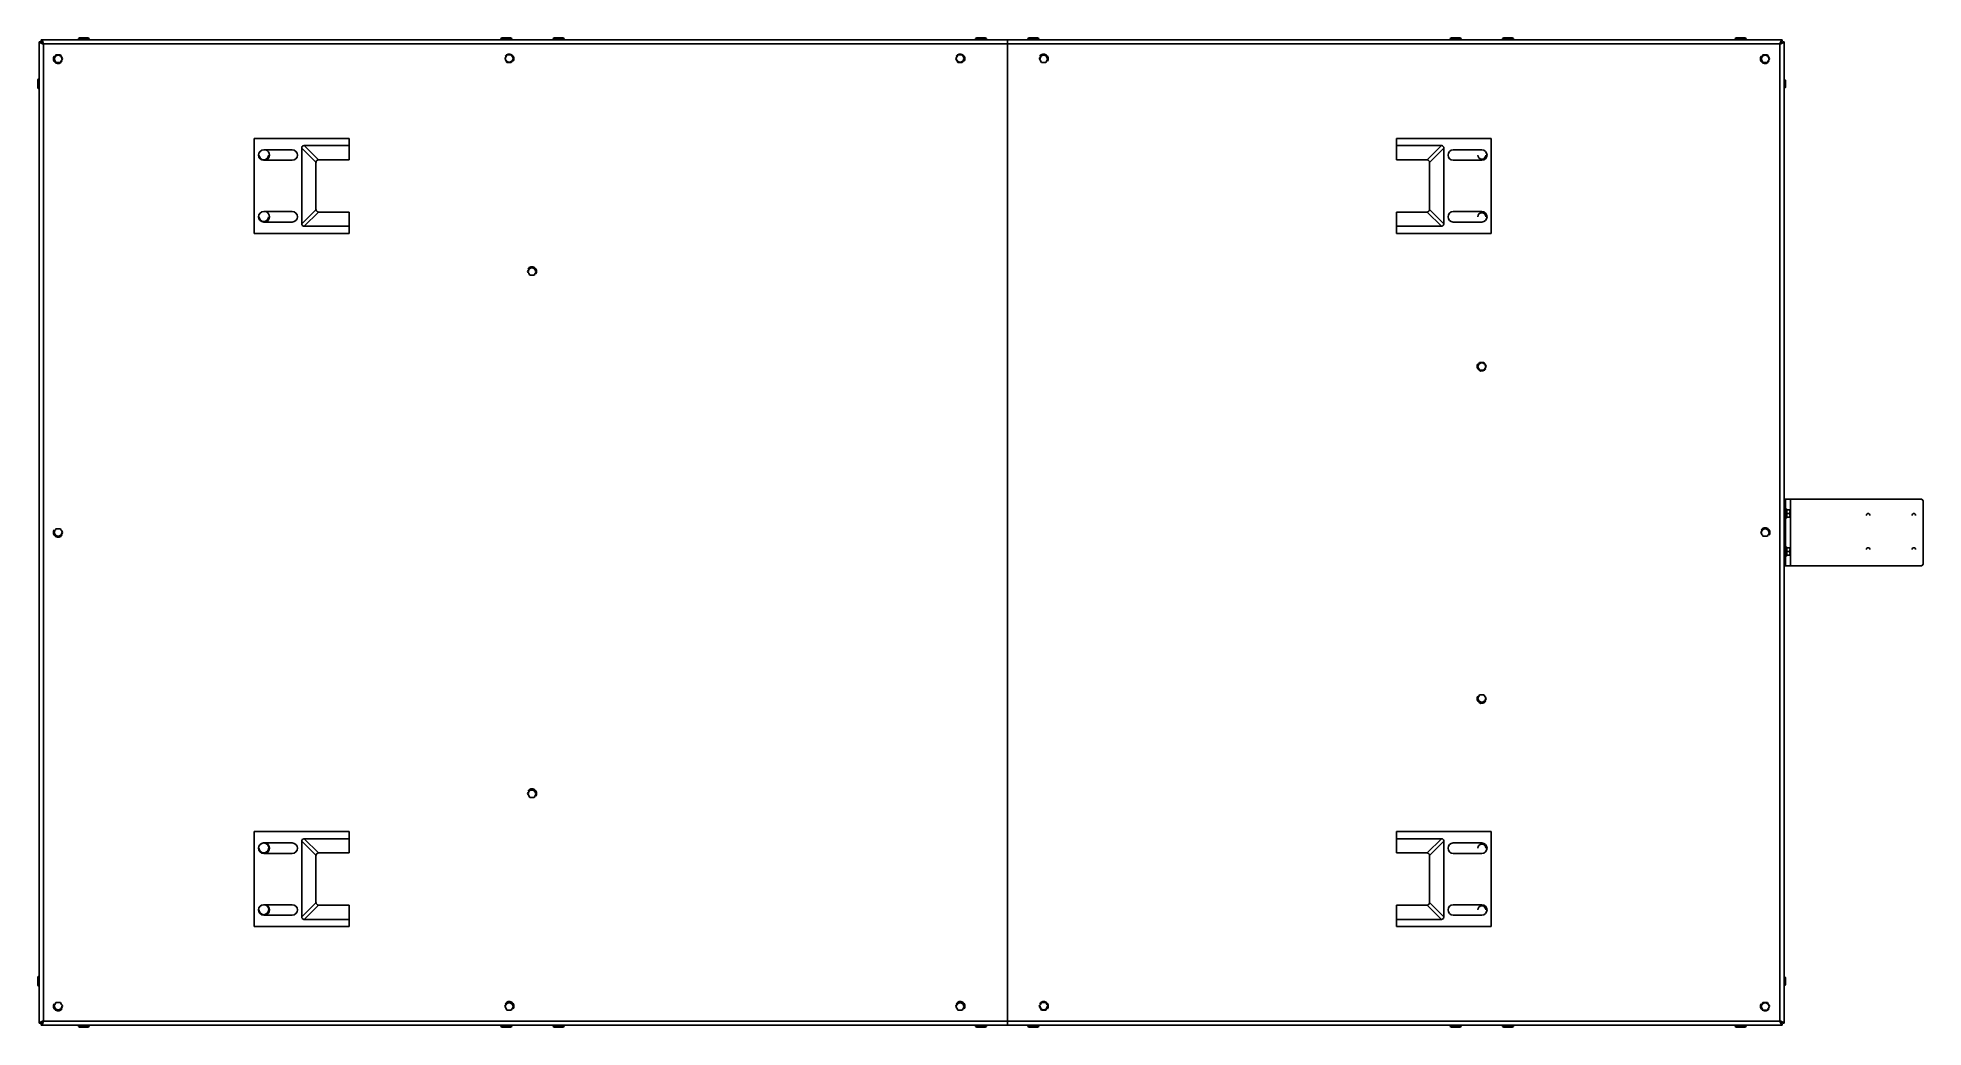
# Paper-space layout '_Normale a' of a CAD drawing. Header units: millimetres. Extents: x -903 to 1083, y -521 to 521.
import ezdxf

# ---------------------------------------------------------------- set-up
doc = ezdxf.new("R2010")
doc.units = ezdxf.units.MM

psp = doc.layouts.new('_Normale a')

# ---------------------------------------------------------------- linework, layer by layer
at = {"color": 7, "linetype": 'Continuous', "lineweight": 25}
for p, q in [((-901.3, 516.8), (-901.3, -516.8)), ((-901.3, 516.8), (-899.8, 516.8)), ((-899.1, 519), (934.5, 519)), ((-899.1, 519), (-899.1, 517.5)), ((-858.7, 521.1), (-860, 520.3)), ((-860, 520.3), (-860, 519)), ((-849.9, 521.1), (-858.7, 521.1)), ((-857.1, 520.3), (-857.1, 519)), ((-851.4, 520.3), (-851.4, 519)), ((-849.9, 521.1), (-848.5, 520.3)), ((-848.5, 520.3), (-848.5, 519)), ((-413.7, 521.1), (-415, 520.3)), ((-415, 520.3), (-415, 519)), ((-404.9, 521.1), (-413.7, 521.1)), ((-412.1, 520.3), (-412.1, 519)), ((-406.4, 520.3), (-406.4, 519)), ((-404.9, 521.1), (-403.5, 520.3)), ((-403.5, 520.3), (-403.5, 519)), ((-358.7, 521.1), (-360, 520.3)), ((-360, 520.3), (-360, 519)), ((-349.9, 521.1), (-358.7, 521.1)), ((-357.1, 520.3), (-357.1, 519)), ((-351.4, 520.3), (-351.4, 519)), ((-349.9, 521.1), (-348.5, 520.3)), ((-348.5, 520.3), (-348.5, 519)), ((86.3, 521.1), (85, 520.3)), ((85, 520.3), (85, 519)), ((95.1, 521.1), (86.3, 521.1)), ((87.9, 520.3), (87.9, 519)), ((93.6, 520.3), (93.6, 519)), ((95.1, 521.1), (96.5, 520.3)), ((96.5, 520.3), (96.5, 519)), ((118.7, -519), (118.7, 519)), ((141.3, 521.1), (140, 520.3)), ((140, 520.3), (140, 519)), ((150.1, 521.1), (141.3, 521.1)), ((142.9, 520.3), (142.9, 519)), ((148.6, 520.3), (148.6, 519)), ((150.1, 521.1), (151.5, 520.3)), ((151.5, 520.3), (151.5, 519)), ((586.3, 521.1), (585, 520.3)), ((585, 520.3), (585, 519)), ((595.1, 521.1), (586.3, 521.1)), ((587.9, 520.3), (587.9, 519)), ((593.6, 520.3), (593.6, 519)), ((595.1, 521.1), (596.5, 520.3)), ((596.5, 520.3), (596.5, 519)), ((641.3, 521.1), (640, 520.3)), ((640, 520.3), (640, 519)), ((650.1, 521.1), (641.3, 521.1)), ((642.9, 520.3), (642.9, 519)), ((648.6, 520.3), (648.6, 519)), ((650.1, 521.1), (651.5, 520.3)), ((651.5, 520.3), (651.5, 519)), ((886.3, 521.1), (885, 520.3)), ((885, 520.3), (885, 519)), ((895.1, 521.1), (886.3, 521.1)), ((887.9, 520.3), (887.9, 519)), ((893.6, 520.3), (893.6, 519)), ((895.1, 521.1), (896.5, 520.3)), ((896.5, 520.3), (896.5, 519)), ((934.5, 519), (934.5, 517.5)), ((936.7, 516.8), (935.2, 516.8)), ((936.7, -516.8), (936.7, 516.8)), ((932.2, 514.5), (-896.8, 514.5)), ((-896.8, 514.5), (-896.8, -514.5)), ((-885, 499), (-885.9, 499)), ((-877.5, 499), (-876.6, 499)), ((-410, 499), (-410.9, 499)), ((-402.5, 499), (-401.6, 499)), ((65, 499), (64.1, 499)), ((72.5, 499), (73.4, 499)), ((153, 499), (152.1, 499)), ((160.5, 499), (161.4, 499)), ((913, 499), (912.1, 499)), ((920.5, 499), (921.4, 499)), ((932.2, -514.5), (932.2, 514.5)), ((932.5, 515), (933.2, 515)), ((-902.5, 477.5), (-902.9, 476.9)), ((-902.9, 476.9), (-902.9, 468.1)), ((-902.5, 477.5), (-901.3, 477.5)), ((-902.9, 472.5), (-901.3, 472.5)), ((-902.9, 468.1), (-902.5, 467.5)), ((-902.5, 467.5), (-901.3, 467.5)), ((937.5, 476.5), (936.7, 476.5)), ((938, 472.5), (936.7, 472.5)), ((937.5, 468.5), (936.7, 468.5)), ((938, 476.3), (937.9, 476.5)), ((937.9, 468.5), (938, 468.7)), ((938, 468.7), (938, 476.3)), ((-674.8, 315), (-674.8, 415)), ((-574.8, 415), (-674.8, 415)), ((-664.8, 403), (-634.8, 403)), ((-624.8, 325.2), (-624.8, 404.8)), ((-609.7, 389.8), (-624.8, 404.8)), ((-622.1, 407.5), (-607.1, 392.5)), ((-622.1, 407.5), (-574.8, 407.5)), ((-574.8, 415), (-574.8, 392.5)), ((528.2, 392.5), (528.2, 415)), ((528.2, 415), (628.2, 415)), ((528.2, 407.5), (575.6, 407.5)), ((560.5, 392.5), (575.6, 407.5)), ((578.2, 404.8), (563.2, 389.8)), ((578.2, 404.8), (578.2, 325.2)), ((618.2, 403), (588.2, 403)), ((628.2, 415), (628.2, 315)), ((-664.8, 392), (-634.8, 392)), ((-609.8, 389.5), (-609.8, 340.5)), ((-574.8, 392.5), (-606.8, 392.5)), ((560.2, 392.5), (528.2, 392.5)), ((563.2, 340.5), (563.2, 389.5)), ((618.2, 392), (588.2, 392)), ((-664.8, 338), (-634.8, 338)), ((-624.8, 325.2), (-609.7, 340.2)), ((563.2, 340.2), (578.2, 325.2)), ((618.2, 338), (588.2, 338)), ((-664.8, 327), (-634.8, 327)), ((-607.1, 337.5), (-622.1, 322.5)), ((-574.8, 322.5), (-622.1, 322.5)), ((-606.8, 337.5), (-574.8, 337.5)), ((-574.8, 337.5), (-574.8, 315)), ((528.2, 315), (528.2, 337.5)), ((528.2, 337.5), (560.2, 337.5)), ((575.6, 322.5), (528.2, 322.5)), ((575.6, 322.5), (560.5, 337.5)), ((618.2, 327), (588.2, 327)), ((-574.8, 315), (-674.8, 315)), ((528.2, 315), (628.2, 315)), ((-386, 275), (-386.9, 275)), ((-378.5, 275), (-377.6, 275)), ((614.5, 175), (613.6, 175)), ((622, 175), (622.9, 175)), ((936.7, 35), (1081.7, 35)), ((938.2, 33.5), (936.7, 33.5)), ((938.2, -35), (938.2, 35)), ((939, 25), (938.2, 25)), ((943, 20), (938.2, 20)), ((939, 15), (939, 25)), ((939.5, 23), (939, 23)), ((939.5, 24), (939.5, 16)), ((942.5, 24), (939.5, 24)), ((943, 23.8), (942.9, 24)), ((943, 16.2), (943, 23.8)), ((943.2, -35), (943.2, 35)), ((1083.2, 33.5), (1081.7, 35)), ((1083.2, -33.5), (1083.2, 33.5)), ((938.2, 15), (939, 15)), ((939, 17), (939.5, 17)), ((942.5, 16), (939.5, 16)), ((942.9, 16), (943, 16.2)), ((-885, 0), (-885.9, 0)), ((-877.5, 0), (-876.6, 0)), ((913, 0), (912.1, 0)), ((920.5, 0), (921.4, 0)), ((939, -15), (938.2, -15)), ((939, -25), (939, -15)), ((939.5, -17), (939, -17)), ((939.5, -16), (939.5, -24)), ((942.5, -16), (939.5, -16)), ((943, -16.2), (942.9, -16)), ((943, -23.8), (943, -16.2)), ((936.7, -33.5), (938.2, -33.5)), ((936.7, -35), (1081.7, -35)), ((943, -20), (938.2, -20)), ((938.2, -25), (939, -25)), ((939, -23), (939.5, -23)), ((942.5, -24), (939.5, -24)), ((942.9, -24), (943, -23.8)), ((1081.7, -35), (1083.2, -33.5)), ((614.5, -175), (613.6, -175)), ((622, -175), (622.9, -175)), ((-386, -275), (-386.9, -275)), ((-378.5, -275), (-377.6, -275)), ((-574.8, -315), (-674.8, -315)), ((-674.8, -415), (-674.8, -315)), ((-574.8, -315), (-574.8, -337.5)), ((528.2, -337.5), (528.2, -315)), ((528.2, -315), (628.2, -315)), ((628.2, -315), (628.2, -415)), ((-664.8, -327), (-634.8, -327)), ((-624.8, -404.8), (-624.8, -325.2)), ((-609.7, -340.2), (-624.8, -325.2)), ((-622.1, -322.5), (-574.8, -322.5)), ((-622.1, -322.5), (-607.1, -337.5)), ((-574.8, -337.5), (-606.8, -337.5)), ((528.2, -322.5), (575.6, -322.5)), ((560.2, -337.5), (528.2, -337.5)), ((560.5, -337.5), (575.6, -322.5)), ((578.2, -325.2), (563.2, -340.2)), ((578.2, -325.2), (578.2, -404.8)), ((618.2, -327), (588.2, -327)), ((-664.8, -338), (-634.8, -338)), ((-609.8, -340.5), (-609.8, -389.5)), ((563.2, -389.5), (563.2, -340.5)), ((618.2, -338), (588.2, -338)), ((-664.8, -392), (-634.8, -392)), ((-624.8, -404.8), (-609.7, -389.8)), ((-607.1, -392.5), (-622.1, -407.5)), ((-606.8, -392.5), (-574.8, -392.5)), ((-574.8, -392.5), (-574.8, -415)), ((528.2, -415), (528.2, -392.5)), ((528.2, -392.5), (560.2, -392.5)), ((575.6, -407.5), (560.5, -392.5)), ((563.2, -389.8), (578.2, -404.8)), ((618.2, -392), (588.2, -392)), ((-574.8, -415), (-674.8, -415)), ((-664.8, -403), (-634.8, -403)), ((-574.8, -407.5), (-622.1, -407.5)), ((575.6, -407.5), (528.2, -407.5)), ((528.2, -415), (628.2, -415)), ((618.2, -403), (588.2, -403)), ((-902.5, -467.5), (-902.9, -468.1)), ((-902.9, -468.1), (-902.9, -476.9)), ((-902.9, -472.5), (-901.3, -472.5)), ((-902.5, -467.5), (-901.3, -467.5)), ((937.5, -468), (936.7, -468)), ((937.5, -469.4), (936.7, -469.4)), ((937.5, -474), (936.7, -474)), ((937.5, -468), (937.6, -468.3)), ((937.7, -468.3), (937.5, -468)), ((938, -473.7), (937.5, -474)), ((938, -468.7), (937.7, -468.2)), ((937.7, -476.8), (938, -476.3)), ((938, -476.3), (938, -468.7)), ((-902.9, -476.9), (-902.5, -477.5)), ((-902.5, -477.5), (-901.3, -477.5)), ((937.5, -477), (936.7, -477)), ((937.5, -477), (937.7, -476.7)), ((-896.8, -514.5), (932.2, -514.5)), ((-885, -499), (-885.9, -499)), ((-877.5, -499), (-876.6, -499)), ((-410, -499), (-410.9, -499)), ((-402.5, -499), (-401.6, -499)), ((65, -499), (64.1, -499)), ((72.5, -499), (73.4, -499)), ((153, -499), (152.1, -499)), ((160.5, -499), (161.4, -499)), ((913, -499), (912.1, -499)), ((920.5, -499), (921.4, -499)), ((933.2, -515), (932.5, -515)), ((-901.3, -516.8), (-899.8, -516.8)), ((-899.1, -519), (-899.1, -517.5)), ((-899.1, -519), (934.5, -519)), ((-860, -520.3), (-860, -519)), ((-858.7, -521.1), (-860, -520.3)), ((-858.7, -521.1), (-849.9, -521.1)), ((-857.1, -520.3), (-857.1, -519)), ((-851.4, -520.3), (-851.4, -519)), ((-849.9, -521.1), (-848.5, -520.3)), ((-848.5, -520.3), (-848.5, -519)), ((-415, -520.3), (-415, -519)), ((-413.7, -521.1), (-415, -520.3)), ((-413.7, -521.1), (-404.9, -521.1)), ((-412.1, -520.3), (-412.1, -519)), ((-406.4, -520.3), (-406.4, -519)), ((-404.9, -521.1), (-403.5, -520.3)), ((-403.5, -520.3), (-403.5, -519)), ((-360, -520.3), (-360, -519)), ((-358.7, -521.1), (-360, -520.3)), ((-358.7, -521.1), (-349.9, -521.1)), ((-357.1, -520.3), (-357.1, -519)), ((-351.4, -520.3), (-351.4, -519)), ((-349.9, -521.1), (-348.5, -520.3)), ((-348.5, -520.3), (-348.5, -519)), ((85, -520.3), (85, -519)), ((86.3, -521.1), (85, -520.3)), ((86.3, -521.1), (95.1, -521.1)), ((87.9, -520.3), (87.9, -519)), ((93.6, -520.3), (93.6, -519)), ((95.1, -521.1), (96.5, -520.3)), ((96.5, -520.3), (96.5, -519)), ((140, -520.3), (140, -519)), ((141.3, -521.1), (140, -520.3)), ((141.3, -521.1), (150.1, -521.1)), ((142.9, -520.3), (142.9, -519)), ((148.6, -520.3), (148.6, -519)), ((150.1, -521.1), (151.5, -520.3)), ((151.5, -520.3), (151.5, -519)), ((585, -520.3), (585, -519)), ((586.3, -521.1), (585, -520.3)), ((586.3, -521.1), (595.1, -521.1)), ((587.9, -520.3), (587.9, -519)), ((593.6, -520.3), (593.6, -519)), ((595.1, -521.1), (596.5, -520.3)), ((596.5, -520.3), (596.5, -519)), ((640, -520.3), (640, -519)), ((641.3, -521.1), (640, -520.3)), ((641.3, -521.1), (650.1, -521.1)), ((642.9, -520.3), (642.9, -519)), ((648.6, -520.3), (648.6, -519)), ((650.1, -521.1), (651.5, -520.3)), ((651.5, -520.3), (651.5, -519)), ((885, -520.3), (885, -519)), ((886.3, -521.1), (885, -520.3)), ((886.3, -521.1), (895.1, -521.1)), ((887.9, -520.3), (887.9, -519)), ((893.6, -520.3), (893.6, -519)), ((895.1, -521.1), (896.5, -520.3)), ((896.5, -520.3), (896.5, -519)), ((934.5, -519), (934.5, -517.5)), ((936.7, -516.8), (935.2, -516.8))]:
    psp.add_line(p, q, dxfattribs=at)
for centre, radius, start, end in [((-881.3, 499), 5, 146.8424, 326.8424), ((-881.3, 499), 3.75, 0, 180), ((-406.3, 499), 5, 326.8424, 146.8424), ((-406.3, 499), 3.75, 180, 0), ((68.7, 499), 5, 326.8424, 146.8424), ((68.7, 499), 3.75, 180, 0), ((156.7, 499), 5, 326.8424, 146.8424), ((156.7, 499), 3.75, 0, 180), ((916.7, 499), 5, 146.8424, 326.8424), ((916.7, 499), 3.75, 0, 180), ((-664.8, 397.5), 5.5, 90, 0), ((-664.8, 397.5), 5, 180, 0), ((-664.8, 397.5), 6, 293.5565, 66.4435), ((-634.8, 397.5), 5.5, 270, 90), ((588.2, 397.5), 5.5, 90, 270), ((618.2, 397.5), 4.25, 180, 0), ((618.2, 397.5), 5.5, 270, 90), ((-664.8, 332.5), 5.5, 90, 0), ((-664.8, 332.5), 6, 293.5565, 66.4435), ((-634.8, 332.5), 5.5, 270, 90), ((588.2, 332.5), 5.5, 90, 270), ((618.2, 332.5), 5.5, 270, 90), ((-664.8, 332.5), 5, 180, 0), ((618.2, 332.5), 4.25, 0, 180), ((-382.3, 275), 5, 326.8424, 146.8424), ((-382.3, 275), 3.75, 0, 180), ((618.2, 175), 3.75, 0, 180), ((618.2, 175), 5, 146.8424, 326.8424), ((1025.2, 18), 2, 360, 180), ((1073.2, 18), 2, 360, 180), ((-881.3, 0), 5, 146.8424, 326.8424), ((916.7, 0), 5, 326.8424, 146.8424), ((916.7, 0), 3.75, 0, 180), ((-881.3, 0), 3.75, 180, 0), ((1025.2, -18), 2, 360, 180), ((1073.2, -18), 2, 360, 180), ((618.2, -175), 5, 146.8424, 326.8424), ((618.2, -175), 3.75, 180, 0), ((-382.3, -275), 5, 326.8424, 146.8424), ((-382.3, -275), 3.75, 0, 180), ((-664.8, -332.5), 5.5, 90, 270), ((-664.8, -332.5), 5.5, 272.1433, 180), ((-664.8, -332.5), 5, 180, 0), ((-664.8, -332.5), 6, 293.5565, 66.4435), ((-634.8, -332.5), 5.5, 270, 90), ((588.2, -332.5), 5.5, 90, 270), ((618.2, -332.5), 4.25, 0, 180), ((618.2, -332.5), 5.5, 270, 90), ((-664.8, -397.5), 5.5, 90, 270), ((-664.8, -397.5), 5.5, 272.1433, 180), ((-664.8, -397.5), 6, 293.5565, 66.4435), ((-634.8, -397.5), 5.5, 270, 90), ((588.2, -397.5), 5.5, 90, 270), ((618.2, -397.5), 4.25, 0, 180), ((618.2, -397.5), 5.5, 270, 90), ((-664.8, -397.5), 5, 180, 0), ((-881.3, -499), 5, 146.8424, 326.8424), ((-406.3, -499), 5, 326.8424, 146.8424), ((-406.3, -499), 3.75, 0, 180), ((68.7, -499), 5, 326.8424, 146.8424), ((68.7, -499), 3.75, 0, 180), ((156.7, -499), 5, 326.8424, 146.8424), ((916.7, -499), 5, 146.8424, 326.8424), ((916.7, -499), 3.75, 0, 180), ((-881.3, -499), 3.75, 180, 0), ((156.7, -499), 3.75, 180, 0)]:
    psp.add_arc(centre, radius, start, end, dxfattribs=at)
for points in [[(-901.3, 516.8), (-901.2, 516.6), (-901.1, 516.2), (-900, 515.6), (-898.5, 515.1), (-897.4, 514.7), (-896.8, 514.5)], [(-899.8, 516.8), (-899.7, 516.6), (-899.6, 516.2), (-898.9, 515.6), (-897.9, 515.1), (-897.2, 514.7), (-896.8, 514.5)], [(-896.8, 514.5), (-897, 515.1), (-897.3, 516.3), (-897.9, 517.8), (-898.5, 518.8), (-898.9, 518.9), (-899.1, 519)], [(-896.8, 514.5), (-897, 514.9), (-897.3, 515.7), (-897.9, 516.7), (-898.5, 517.4), (-898.9, 517.5), (-899.1, 517.5)], [(934.5, 519), (934.3, 518.9), (934, 518.8), (933.4, 517.8), (932.8, 516.3), (932.4, 515.1), (932.2, 514.5)], [(934.5, 517.5), (934.3, 517.5), (934, 517.4), (933.4, 516.7), (932.8, 515.7), (932.4, 514.9), (932.2, 514.5)], [(932.2, 514.5), (932.8, 514.7), (934, 515.1), (935.5, 515.6), (936.5, 516.2), (936.7, 516.6), (936.7, 516.8)], [(932.2, 514.5), (932.6, 514.7), (933.4, 515.1), (934.4, 515.6), (935.1, 516.2), (935.2, 516.6), (935.2, 516.8)], [(-896.8, -514.5), (-897.4, -514.7), (-898.5, -515.1), (-900, -515.6), (-901.1, -516.2), (-901.2, -516.6), (-901.3, -516.8)], [(-896.8, -514.5), (-897.2, -514.7), (-897.9, -515.1), (-898.9, -515.6), (-899.6, -516.2), (-899.7, -516.6), (-899.8, -516.8)], [(-899.1, -519), (-898.9, -518.9), (-898.5, -518.8), (-897.9, -517.8), (-897.3, -516.3), (-897, -515.1), (-896.8, -514.5)], [(-899.1, -517.5), (-898.9, -517.5), (-898.5, -517.4), (-897.9, -516.7), (-897.3, -515.7), (-897, -514.9), (-896.8, -514.5)], [(932.2, -514.5), (932.4, -515.1), (932.8, -516.3), (933.4, -517.8), (934, -518.8), (934.3, -518.9), (934.5, -519)], [(932.2, -514.5), (932.4, -514.9), (932.8, -515.7), (933.4, -516.7), (934, -517.4), (934.3, -517.5), (934.5, -517.5)], [(936.7, -516.8), (936.7, -516.6), (936.5, -516.2), (935.5, -515.6), (934, -515.1), (932.8, -514.7), (932.2, -514.5)], [(935.2, -516.8), (935.2, -516.6), (935.1, -516.2), (934.4, -515.6), (933.4, -515.1), (932.6, -514.7), (932.2, -514.5)]]:
    psp.add_open_spline(points, degree=3, dxfattribs=at)
for points, knots in [([(-860, 520.3), (-859.6, 520.5), (-858.6, 521), (-857.6, 520.5), (-857.1, 520.3)], [0, 0, 0, 0, 0.4990672, 1, 1, 1, 1]), ([(-857.1, 520.3), (-856.2, 520.5), (-854.3, 521), (-852.3, 520.5), (-851.4, 520.3)], [0, 0, 0, 0, 0.499863, 1, 1, 1, 1]), ([(-851.4, 520.3), (-850.9, 520.5), (-849.9, 521), (-849, 520.5), (-848.5, 520.3)], [0, 0, 0, 0, 0.499067, 1, 1, 1, 1]), ([(-415, 520.3), (-414.6, 520.5), (-413.6, 521), (-412.6, 520.5), (-412.1, 520.3)], [0, 0, 0, 0, 0.4990672, 1, 1, 1, 1]), ([(-412.1, 520.3), (-411.2, 520.5), (-409.3, 521), (-407.3, 520.5), (-406.4, 520.3)], [0, 0, 0, 0, 0.499863, 1, 1, 1, 1]), ([(-406.4, 520.3), (-405.9, 520.5), (-404.9, 521), (-404, 520.5), (-403.5, 520.3)], [0, 0, 0, 0, 0.499067, 1, 1, 1, 1]), ([(-360, 520.3), (-359.6, 520.5), (-358.6, 521), (-357.6, 520.5), (-357.1, 520.3)], [0, 0, 0, 0, 0.4990672, 1, 1, 1, 1]), ([(-357.1, 520.3), (-356.2, 520.5), (-354.3, 521), (-352.3, 520.5), (-351.4, 520.3)], [0, 0, 0, 0, 0.499863, 1, 1, 1, 1]), ([(-351.4, 520.3), (-350.9, 520.5), (-349.9, 521), (-349, 520.5), (-348.5, 520.3)], [0, 0, 0, 0, 0.499067, 1, 1, 1, 1]), ([(85, 520.3), (85.4, 520.5), (86.4, 521), (87.4, 520.5), (87.9, 520.3)], [0, 0, 0, 0, 0.4990672, 1, 1, 1, 1]), ([(87.9, 520.3), (88.8, 520.5), (90.7, 521), (92.7, 520.5), (93.6, 520.3)], [0, 0, 0, 0, 0.499863, 1, 1, 1, 1]), ([(93.6, 520.3), (94.1, 520.5), (95.1, 521), (96, 520.5), (96.5, 520.3)], [0, 0, 0, 0, 0.499067, 1, 1, 1, 1]), ([(140, 520.3), (140.4, 520.5), (141.4, 521), (142.4, 520.5), (142.9, 520.3)], [0, 0, 0, 0, 0.4990672, 1, 1, 1, 1]), ([(142.9, 520.3), (143.8, 520.5), (145.7, 521), (147.7, 520.5), (148.6, 520.3)], [0, 0, 0, 0, 0.499863, 1, 1, 1, 1]), ([(148.6, 520.3), (149.1, 520.5), (150.1, 521), (151, 520.5), (151.5, 520.3)], [0, 0, 0, 0, 0.499067, 1, 1, 1, 1]), ([(585, 520.3), (585.4, 520.5), (586.4, 521), (587.4, 520.5), (587.9, 520.3)], [0, 0, 0, 0, 0.4990672, 1, 1, 1, 1]), ([(587.9, 520.3), (588.8, 520.5), (590.7, 521), (592.7, 520.5), (593.6, 520.3)], [0, 0, 0, 0, 0.499863, 1, 1, 1, 1]), ([(593.6, 520.3), (594.1, 520.5), (595.1, 521), (596, 520.5), (596.5, 520.3)], [0, 0, 0, 0, 0.499067, 1, 1, 1, 1]), ([(640, 520.3), (640.4, 520.5), (641.4, 521), (642.4, 520.5), (642.9, 520.3)], [0, 0, 0, 0, 0.4990672, 1, 1, 1, 1]), ([(642.9, 520.3), (643.8, 520.5), (645.7, 521), (647.7, 520.5), (648.6, 520.3)], [0, 0, 0, 0, 0.499863, 1, 1, 1, 1]), ([(648.6, 520.3), (649.1, 520.5), (650.1, 521), (651, 520.5), (651.5, 520.3)], [0, 0, 0, 0, 0.499067, 1, 1, 1, 1]), ([(885, 520.3), (885.4, 520.5), (886.4, 521), (887.4, 520.5), (887.9, 520.3)], [0, 0, 0, 0, 0.4990672, 1, 1, 1, 1]), ([(887.9, 520.3), (888.8, 520.5), (890.7, 521), (892.7, 520.5), (893.6, 520.3)], [0, 0, 0, 0, 0.499863, 1, 1, 1, 1]), ([(893.6, 520.3), (894.1, 520.5), (895.1, 521), (896, 520.5), (896.5, 520.3)], [0, 0, 0, 0, 0.499067, 1, 1, 1, 1]), ([(-883.6, 503), (-884, 502.3), (-884.7, 501), (-885.5, 499.7), (-885.9, 499)], [0, 0, 0, 0, 0.499067, 1, 1, 1, 1]), ([(-885.9, 499), (-885.5, 498.3), (-884.7, 497), (-884, 495.7), (-883.6, 495)], [0, 0, 0, 0, 0.499067, 1, 1, 1, 1]), ([(-879, 503), (-879.7, 503), (-881.3, 503), (-882.8, 503), (-883.6, 503)], [0, 0, 0, 0, 0.500142, 1, 1, 1, 1]), ([(-876.6, 499), (-877, 499.7), (-877.8, 501), (-878.6, 502.3), (-879, 503)], [0, 0, 0, 0, 0.499067, 1, 1, 1, 1]), ([(-879, 495), (-878.6, 495.7), (-877.8, 497), (-877, 498.3), (-876.6, 499)], [0, 0, 0, 0, 0.499067, 1, 1, 1, 1]), ([(-408.6, 503), (-409, 502.3), (-409.7, 501), (-410.5, 499.7), (-410.9, 499)], [0, 0, 0, 0, 0.499067, 1, 1, 1, 1]), ([(-410.9, 499), (-410.5, 498.3), (-409.7, 497), (-409, 495.7), (-408.6, 495)], [0, 0, 0, 0, 0.499067, 1, 1, 1, 1]), ([(-404, 503), (-404.7, 503), (-406.3, 503), (-407.8, 503), (-408.6, 503)], [0, 0, 0, 0, 0.500142, 1, 1, 1, 1]), ([(-401.6, 499), (-402, 499.7), (-402.8, 501), (-403.6, 502.3), (-404, 503)], [0, 0, 0, 0, 0.499067, 1, 1, 1, 1]), ([(-404, 495), (-403.6, 495.7), (-402.8, 497), (-402, 498.3), (-401.6, 499)], [0, 0, 0, 0, 0.499067, 1, 1, 1, 1]), ([(66.4, 503), (66, 502.3), (65.3, 501), (64.5, 499.7), (64.1, 499)], [0, 0, 0, 0, 0.499067, 1, 1, 1, 1]), ([(64.1, 499), (64.5, 498.3), (65.3, 497), (66, 495.7), (66.4, 495)], [0, 0, 0, 0, 0.499067, 1, 1, 1, 1]), ([(71, 503), (70.3, 503), (68.7, 503), (67.2, 503), (66.4, 503)], [0, 0, 0, 0, 0.500142, 1, 1, 1, 1]), ([(73.4, 499), (73, 499.7), (72.2, 501), (71.4, 502.3), (71, 503)], [0, 0, 0, 0, 0.499067, 1, 1, 1, 1]), ([(71, 495), (71.4, 495.7), (72.2, 497), (73, 498.3), (73.4, 499)], [0, 0, 0, 0, 0.499067, 1, 1, 1, 1]), ([(154.4, 503), (154, 502.3), (153.3, 501), (152.5, 499.7), (152.1, 499)], [0, 0, 0, 0, 0.499067, 1, 1, 1, 1]), ([(152.1, 499), (152.5, 498.3), (153.3, 497), (154, 495.7), (154.4, 495)], [0, 0, 0, 0, 0.499067, 1, 1, 1, 1]), ([(159, 503), (158.3, 503), (156.7, 503), (155.2, 503), (154.4, 503)], [0, 0, 0, 0, 0.500142, 1, 1, 1, 1]), ([(161.4, 499), (161, 499.7), (160.2, 501), (159.4, 502.3), (159, 503)], [0, 0, 0, 0, 0.499067, 1, 1, 1, 1]), ([(159, 495), (159.4, 495.7), (160.2, 497), (161, 498.3), (161.4, 499)], [0, 0, 0, 0, 0.499067, 1, 1, 1, 1]), ([(914.4, 503), (914, 502.3), (913.3, 501), (912.5, 499.7), (912.1, 499)], [0, 0, 0, 0, 0.499067, 1, 1, 1, 1]), ([(912.1, 499), (912.5, 498.3), (913.3, 497), (914, 495.7), (914.4, 495)], [0, 0, 0, 0, 0.499067, 1, 1, 1, 1]), ([(919, 503), (918.3, 503), (916.7, 503), (915.2, 503), (914.4, 503)], [0, 0, 0, 0, 0.500142, 1, 1, 1, 1]), ([(921.4, 499), (921, 499.7), (920.2, 501), (919.4, 502.3), (919, 503)], [0, 0, 0, 0, 0.499067, 1, 1, 1, 1]), ([(919, 495), (919.4, 495.7), (920.2, 497), (921, 498.3), (921.4, 499)], [0, 0, 0, 0, 0.499067, 1, 1, 1, 1]), ([(-902.1, 472.5), (-902.3, 473.3), (-902.7, 475), (-902.3, 476.7), (-902.1, 477.5)], [0, 0, 0, 0, 0.499067, 1, 1, 1, 1]), ([(-883.6, 495), (-882.8, 495), (-881.3, 495), (-879.7, 495), (-879, 495)], [0, 0, 0, 0, 0.499858, 1, 1, 1, 1]), ([(-408.6, 495), (-407.8, 495), (-406.3, 495), (-404.7, 495), (-404, 495)], [0, 0, 0, 0, 0.499858, 1, 1, 1, 1]), ([(66.4, 495), (67.2, 495), (68.7, 495), (70.3, 495), (71, 495)], [0, 0, 0, 0, 0.499858, 1, 1, 1, 1]), ([(154.4, 495), (155.2, 495), (156.7, 495), (158.3, 495), (159, 495)], [0, 0, 0, 0, 0.499858, 1, 1, 1, 1]), ([(914.4, 495), (915.2, 495), (916.7, 495), (918.3, 495), (919, 495)], [0, 0, 0, 0, 0.499858, 1, 1, 1, 1]), ([(-902.1, 467.5), (-902.3, 468.3), (-902.7, 470), (-902.3, 471.7), (-902.1, 472.5)], [0, 0, 0, 0, 0.499067, 1, 1, 1, 1]), ([(937.5, 476.5), (937.7, 475.8), (938.1, 474.5), (937.7, 473.2), (937.5, 472.5)], [0, 0, 0, 0, 0.499067, 1, 1, 1, 1]), ([(937.9, 476.5), (937.9, 476.5), (938, 476.5), (937.8, 476.5), (937.5, 476.5)], [0, 0, 0, 0, 0.000286, 1, 1, 1, 1]), ([(937.5, 472.5), (937.7, 471.8), (938.1, 470.5), (937.7, 469.2), (937.5, 468.5)], [0, 0, 0, 0, 0.4990673, 1, 1, 1, 1]), ([(937.5, 468.5), (937.8, 468.5), (938, 468.5), (937.9, 468.5), (937.9, 468.5)], [0, 0, 0, 0, 0.999714, 1, 1, 1, 1]), ([(-624.8, 404.8), (-624.7, 405.2), (-624.6, 406), (-623.9, 406.9), (-623, 407.4), (-622.4, 407.5), (-622.1, 407.5)], [0, 0, 0, 0, 0.278634, 0.559516, 0.780951, 1, 1, 1, 1]), ([(575.6, 407.5), (575.9, 407.5), (576.7, 407.4), (577.7, 406.7), (578.2, 405.7), (578.2, 405.1), (578.2, 404.8)], [0, 0, 0, 0, 0.278634, 0.559516, 0.780951, 1, 1, 1, 1]), ([(-609.8, 389.5), (-609.8, 389.6), (-609.8, 389.7), (-609.8, 389.8), (-609.7, 389.8)], [0, 0, 0, 0, 0.557393, 1, 1, 1, 1]), ([(-609.7, 389.8), (-609.7, 390.2), (-609.5, 390.9), (-608.8, 391.8), (-607.9, 392.3), (-607.4, 392.4), (-607.1, 392.5)], [0, 0, 0, 0, 0.273913, 0.56133, 0.78599, 1, 1, 1, 1]), ([(-607.1, 392.5), (-607, 392.5), (-606.9, 392.5), (-606.8, 392.5), (-606.8, 392.5)], [0, 0, 0, 0, 0.562315, 1, 1, 1, 1]), ([(560.2, 392.5), (560.3, 392.5), (560.4, 392.5), (560.5, 392.5), (560.5, 392.5)], [0, 0, 0, 0, 0.557393, 1, 1, 1, 1]), ([(560.5, 392.5), (560.9, 392.4), (561.7, 392.2), (562.5, 391.5), (563.1, 390.7), (563.2, 390.1), (563.2, 389.8)], [0, 0, 0, 0, 0.273913, 0.56133, 0.78599, 1, 1, 1, 1]), ([(563.2, 389.8), (563.2, 389.7), (563.2, 389.6), (563.2, 389.5), (563.2, 389.5)], [0, 0, 0, 0, 0.562315, 1, 1, 1, 1]), ([(-609.7, 340.2), (-609.8, 340.3), (-609.8, 340.4), (-609.8, 340.5), (-609.8, 340.5)], [0, 0, 0, 0, 0.562315, 1, 1, 1, 1]), ([(-607.1, 337.5), (-607.4, 337.6), (-608.2, 337.7), (-609, 338.5), (-609.6, 339.3), (-609.7, 339.9), (-609.7, 340.2)], [0, 0, 0, 0, 0.273913, 0.56133, 0.78599, 1, 1, 1, 1]), ([(563.2, 340.2), (563.1, 339.8), (563, 339.1), (562.3, 338.2), (561.4, 337.7), (560.8, 337.6), (560.5, 337.5)], [0, 0, 0, 0, 0.273913, 0.56133, 0.78599, 1, 1, 1, 1]), ([(563.2, 340.5), (563.2, 340.4), (563.2, 340.3), (563.2, 340.2), (563.2, 340.2)], [0, 0, 0, 0, 0.557393, 1, 1, 1, 1]), ([(-622.1, 322.5), (-622.5, 322.5), (-623.3, 322.6), (-624.2, 323.3), (-624.7, 324.2), (-624.7, 324.9), (-624.8, 325.2)], [0, 0, 0, 0, 0.278634, 0.559516, 0.780951, 1, 1, 1, 1]), ([(-606.8, 337.5), (-606.8, 337.5), (-606.9, 337.5), (-607, 337.5), (-607.1, 337.5)], [0, 0, 0, 0, 0.557393, 1, 1, 1, 1]), ([(560.5, 337.5), (560.5, 337.5), (560.4, 337.5), (560.3, 337.5), (560.2, 337.5)], [0, 0, 0, 0, 0.562315, 1, 1, 1, 1]), ([(578.2, 325.2), (578.2, 324.8), (578.1, 324), (577.4, 323.1), (576.5, 322.6), (575.9, 322.5), (575.6, 322.5)], [0, 0, 0, 0, 0.278634, 0.559516, 0.780951, 1, 1, 1, 1]), ([(-384.6, 279), (-385, 278.3), (-385.7, 277), (-386.5, 275.7), (-386.9, 275)], [0, 0, 0, 0, 0.499067, 1, 1, 1, 1]), ([(-380, 279), (-380.7, 279), (-382.3, 279), (-383.8, 279), (-384.6, 279)], [0, 0, 0, 0, 0.500142, 1, 1, 1, 1]), ([(-377.6, 275), (-378, 275.7), (-378.8, 277), (-379.6, 278.3), (-380, 279)], [0, 0, 0, 0, 0.499067, 1, 1, 1, 1]), ([(-386.9, 275), (-386.5, 274.3), (-385.7, 273), (-385, 271.7), (-384.6, 271)], [0, 0, 0, 0, 0.499067, 1, 1, 1, 1]), ([(-384.6, 271), (-383.8, 271), (-382.3, 271), (-380.7, 271), (-380, 271)], [0, 0, 0, 0, 0.499858, 1, 1, 1, 1]), ([(-380, 271), (-379.6, 271.7), (-378.8, 273), (-378, 274.3), (-377.6, 275)], [0, 0, 0, 0, 0.499067, 1, 1, 1, 1]), ([(615.9, 179), (615.5, 178.3), (614.8, 177), (614, 175.7), (613.6, 175)], [0, 0, 0, 0, 0.499067, 1, 1, 1, 1]), ([(620.5, 179), (619.8, 179), (618.2, 179), (616.7, 179), (615.9, 179)], [0, 0, 0, 0, 0.500142, 1, 1, 1, 1]), ([(622.9, 175), (622.5, 175.7), (621.7, 177), (620.9, 178.3), (620.5, 179)], [0, 0, 0, 0, 0.499067, 1, 1, 1, 1]), ([(613.6, 175), (614, 174.3), (614.8, 173), (615.5, 171.7), (615.9, 171)], [0, 0, 0, 0, 0.499067, 1, 1, 1, 1]), ([(615.9, 171), (616.7, 171), (618.2, 171), (619.8, 171), (620.5, 171)], [0, 0, 0, 0, 0.499858, 1, 1, 1, 1]), ([(620.5, 171), (620.9, 171.7), (621.7, 173), (622.5, 174.3), (622.9, 175)], [0, 0, 0, 0, 0.499067, 1, 1, 1, 1]), ([(942.5, 24), (942.7, 23.3), (943.1, 22), (942.7, 20.7), (942.5, 20)], [0, 0, 0, 0, 0.499067, 1, 1, 1, 1]), ([(942.9, 24), (942.9, 24), (943, 24), (942.8, 24), (942.5, 24)], [0, 0, 0, 0, 0.0002857, 1, 1, 1, 1]), ([(942.5, 20), (942.7, 19.3), (943.1, 18), (942.7, 16.7), (942.5, 16)], [0, 0, 0, 0, 0.499067, 1, 1, 1, 1]), ([(-883.6, 4), (-884, 3.3), (-884.7, 2), (-885.5, 0.7), (-885.9, 0)], [0, 0, 0, 0, 0.499067, 1, 1, 1, 1]), ([(-879, 4), (-879.7, 4), (-881.3, 4), (-882.8, 4), (-883.6, 4)], [0, 0, 0, 0, 0.500142, 1, 1, 1, 1]), ([(-876.6, 0), (-877, 0.7), (-877.8, 2), (-878.6, 3.3), (-879, 4)], [0, 0, 0, 0, 0.499067, 1, 1, 1, 1]), ([(914.4, 4), (914, 3.3), (913.3, 2), (912.5, 0.7), (912.1, 0)], [0, 0, 0, 0, 0.499067, 1, 1, 1, 1]), ([(919, 4), (918.3, 4), (916.7, 4), (915.2, 4), (914.4, 4)], [0, 0, 0, 0, 0.500142, 1, 1, 1, 1]), ([(921.4, 0), (921, 0.7), (920.2, 2), (919.4, 3.3), (919, 4)], [0, 0, 0, 0, 0.499067, 1, 1, 1, 1]), ([(942.5, 16), (942.8, 16), (943, 16), (942.9, 16), (942.9, 16)], [0, 0, 0, 0, 0.9997143, 1, 1, 1, 1]), ([(-885.9, 0), (-885.5, -0.7), (-884.7, -2), (-884, -3.3), (-883.6, -4)], [0, 0, 0, 0, 0.499067, 1, 1, 1, 1]), ([(-883.6, -4), (-882.8, -4), (-881.3, -4), (-879.7, -4), (-879, -4)], [0, 0, 0, 0, 0.499858, 1, 1, 1, 1]), ([(-879, -4), (-878.6, -3.3), (-877.8, -2), (-877, -0.7), (-876.6, 0)], [0, 0, 0, 0, 0.499067, 1, 1, 1, 1]), ([(912.1, 0), (912.5, -0.7), (913.3, -2), (914, -3.3), (914.4, -4)], [0, 0, 0, 0, 0.499067, 1, 1, 1, 1]), ([(914.4, -4), (915.2, -4), (916.7, -4), (918.3, -4), (919, -4)], [0, 0, 0, 0, 0.499858, 1, 1, 1, 1]), ([(919, -4), (919.4, -3.3), (920.2, -2), (921, -0.7), (921.4, 0)], [0, 0, 0, 0, 0.499067, 1, 1, 1, 1]), ([(942.5, -16), (942.7, -16.7), (943.1, -18), (942.7, -19.3), (942.5, -20)], [0, 0, 0, 0, 0.499067, 1, 1, 1, 1]), ([(942.9, -16), (942.9, -16), (943, -16), (942.8, -16), (942.5, -16)], [0, 0, 0, 0, 0.0002857, 1, 1, 1, 1]), ([(942.5, -20), (942.7, -20.7), (943.1, -22), (942.7, -23.3), (942.5, -24)], [0, 0, 0, 0, 0.499067, 1, 1, 1, 1]), ([(942.5, -24), (942.8, -24), (943, -24), (942.9, -24), (942.9, -24)], [0, 0, 0, 0, 0.9997143, 1, 1, 1, 1]), ([(615.9, -171), (615.5, -171.7), (614.8, -173), (614, -174.3), (613.6, -175)], [0, 0, 0, 0, 0.499067, 1, 1, 1, 1]), ([(613.6, -175), (614, -175.7), (614.8, -177), (615.5, -178.3), (615.9, -179)], [0, 0, 0, 0, 0.499067, 1, 1, 1, 1]), ([(620.5, -171), (619.8, -171), (618.2, -171), (616.7, -171), (615.9, -171)], [0, 0, 0, 0, 0.500142, 1, 1, 1, 1]), ([(622.9, -175), (622.5, -174.3), (621.7, -173), (620.9, -171.7), (620.5, -171)], [0, 0, 0, 0, 0.499067, 1, 1, 1, 1]), ([(620.5, -179), (620.9, -178.3), (621.7, -177), (622.5, -175.7), (622.9, -175)], [0, 0, 0, 0, 0.499067, 1, 1, 1, 1]), ([(615.9, -179), (616.7, -179), (618.2, -179), (619.8, -179), (620.5, -179)], [0, 0, 0, 0, 0.499858, 1, 1, 1, 1]), ([(-384.6, -271), (-385, -271.7), (-385.7, -273), (-386.5, -274.3), (-386.9, -275)], [0, 0, 0, 0, 0.499067, 1, 1, 1, 1]), ([(-386.9, -275), (-386.5, -275.7), (-385.7, -277), (-385, -278.3), (-384.6, -279)], [0, 0, 0, 0, 0.499067, 1, 1, 1, 1]), ([(-380, -271), (-380.7, -271), (-382.3, -271), (-383.8, -271), (-384.6, -271)], [0, 0, 0, 0, 0.500142, 1, 1, 1, 1]), ([(-377.6, -275), (-378, -274.3), (-378.8, -273), (-379.6, -271.7), (-380, -271)], [0, 0, 0, 0, 0.499067, 1, 1, 1, 1]), ([(-380, -279), (-379.6, -278.3), (-378.8, -277), (-378, -275.7), (-377.6, -275)], [0, 0, 0, 0, 0.499067, 1, 1, 1, 1]), ([(-384.6, -279), (-383.8, -279), (-382.3, -279), (-380.7, -279), (-380, -279)], [0, 0, 0, 0, 0.499858, 1, 1, 1, 1]), ([(-624.8, -325.2), (-624.7, -324.8), (-624.6, -324), (-623.9, -323.1), (-623, -322.6), (-622.4, -322.5), (-622.1, -322.5)], [0, 0, 0, 0, 0.278634, 0.559516, 0.780951, 1, 1, 1, 1]), ([(-609.7, -340.2), (-609.7, -339.8), (-609.5, -339.1), (-608.8, -338.2), (-607.9, -337.7), (-607.4, -337.6), (-607.1, -337.5)], [0, 0, 0, 0, 0.273913, 0.56133, 0.78599, 1, 1, 1, 1]), ([(-607.1, -337.5), (-607, -337.5), (-606.9, -337.5), (-606.8, -337.5), (-606.8, -337.5)], [0, 0, 0, 0, 0.562315, 1, 1, 1, 1]), ([(560.2, -337.5), (560.3, -337.5), (560.4, -337.5), (560.5, -337.5), (560.5, -337.5)], [0, 0, 0, 0, 0.557393, 1, 1, 1, 1]), ([(560.5, -337.5), (560.9, -337.6), (561.7, -337.8), (562.5, -338.5), (563.1, -339.3), (563.2, -339.9), (563.2, -340.2)], [0, 0, 0, 0, 0.273913, 0.56133, 0.78599, 1, 1, 1, 1]), ([(575.6, -322.5), (575.9, -322.5), (576.7, -322.6), (577.7, -323.3), (578.2, -324.3), (578.2, -324.9), (578.2, -325.2)], [0, 0, 0, 0, 0.278634, 0.559516, 0.780951, 1, 1, 1, 1]), ([(-609.8, -340.5), (-609.8, -340.4), (-609.8, -340.3), (-609.8, -340.2), (-609.7, -340.2)], [0, 0, 0, 0, 0.557393, 1, 1, 1, 1]), ([(563.2, -340.2), (563.2, -340.3), (563.2, -340.4), (563.2, -340.5), (563.2, -340.5)], [0, 0, 0, 0, 0.562315, 1, 1, 1, 1]), ([(-609.7, -389.8), (-609.8, -389.7), (-609.8, -389.6), (-609.8, -389.5), (-609.8, -389.5)], [0, 0, 0, 0, 0.562315, 1, 1, 1, 1]), ([(-607.1, -392.5), (-607.4, -392.4), (-608.2, -392.3), (-609, -391.5), (-609.6, -390.7), (-609.7, -390.1), (-609.7, -389.8)], [0, 0, 0, 0, 0.273913, 0.56133, 0.78599, 1, 1, 1, 1]), ([(-606.8, -392.5), (-606.8, -392.5), (-606.9, -392.5), (-607, -392.5), (-607.1, -392.5)], [0, 0, 0, 0, 0.557393, 1, 1, 1, 1]), ([(560.5, -392.5), (560.5, -392.5), (560.4, -392.5), (560.3, -392.5), (560.2, -392.5)], [0, 0, 0, 0, 0.562315, 1, 1, 1, 1]), ([(563.2, -389.8), (563.1, -390.2), (563, -390.9), (562.3, -391.8), (561.4, -392.3), (560.8, -392.4), (560.5, -392.5)], [0, 0, 0, 0, 0.273913, 0.56133, 0.78599, 1, 1, 1, 1]), ([(563.2, -389.5), (563.2, -389.6), (563.2, -389.7), (563.2, -389.8), (563.2, -389.8)], [0, 0, 0, 0, 0.557393, 1, 1, 1, 1]), ([(-622.1, -407.5), (-622.5, -407.5), (-623.3, -407.4), (-624.2, -406.7), (-624.7, -405.8), (-624.7, -405.1), (-624.8, -404.8)], [0, 0, 0, 0, 0.278634, 0.559516, 0.780951, 1, 1, 1, 1]), ([(578.2, -404.8), (578.2, -405.2), (578.1, -406), (577.4, -406.9), (576.5, -407.4), (575.9, -407.5), (575.6, -407.5)], [0, 0, 0, 0, 0.278634, 0.559516, 0.780951, 1, 1, 1, 1]), ([(-902.1, -472.5), (-902.3, -471.7), (-902.7, -470), (-902.3, -468.3), (-902.1, -467.5)], [0, 0, 0, 0, 0.499067, 1, 1, 1, 1]), ([(-902.1, -477.5), (-902.3, -476.7), (-902.7, -475), (-902.3, -473.3), (-902.1, -472.5)], [0, 0, 0, 0, 0.499067, 1, 1, 1, 1]), ([(937.7, -468.3), (937.8, -468.4), (938, -468.8), (937.7, -469.2), (937.5, -469.4)], [0, 0, 0, 0, 0.367551, 1, 1, 1, 1]), ([(937.5, -469.4), (937.7, -470.2), (938.1, -471.7), (937.7, -473.2), (937.5, -474)], [0, 0, 0, 0, 0.499067, 1, 1, 1, 1]), ([(937.5, -474), (937.7, -474.5), (938.1, -475.5), (937.7, -476.5), (937.5, -477)], [0, 0, 0, 0, 0.499067, 1, 1, 1, 1]), ([(-883.6, -495), (-884, -495.7), (-884.7, -497), (-885.5, -498.3), (-885.9, -499)], [0, 0, 0, 0, 0.499067, 1, 1, 1, 1]), ([(-879, -495), (-879.7, -495), (-881.3, -495), (-882.8, -495), (-883.6, -495)], [0, 0, 0, 0, 0.500142, 1, 1, 1, 1]), ([(-876.6, -499), (-877, -498.3), (-877.8, -497), (-878.6, -495.7), (-879, -495)], [0, 0, 0, 0, 0.499067, 1, 1, 1, 1]), ([(-408.6, -495), (-409, -495.7), (-409.7, -497), (-410.5, -498.3), (-410.9, -499)], [0, 0, 0, 0, 0.499067, 1, 1, 1, 1]), ([(-404, -495), (-404.7, -495), (-406.3, -495), (-407.8, -495), (-408.6, -495)], [0, 0, 0, 0, 0.500142, 1, 1, 1, 1]), ([(-401.6, -499), (-402, -498.3), (-402.8, -497), (-403.6, -495.7), (-404, -495)], [0, 0, 0, 0, 0.499067, 1, 1, 1, 1]), ([(66.4, -495), (66, -495.7), (65.3, -497), (64.5, -498.3), (64.1, -499)], [0, 0, 0, 0, 0.499067, 1, 1, 1, 1]), ([(71, -495), (70.3, -495), (68.7, -495), (67.2, -495), (66.4, -495)], [0, 0, 0, 0, 0.500142, 1, 1, 1, 1]), ([(73.4, -499), (73, -498.3), (72.2, -497), (71.4, -495.7), (71, -495)], [0, 0, 0, 0, 0.499067, 1, 1, 1, 1]), ([(154.4, -495), (154, -495.7), (153.3, -497), (152.5, -498.3), (152.1, -499)], [0, 0, 0, 0, 0.499067, 1, 1, 1, 1]), ([(159, -495), (158.3, -495), (156.7, -495), (155.2, -495), (154.4, -495)], [0, 0, 0, 0, 0.500142, 1, 1, 1, 1]), ([(161.4, -499), (161, -498.3), (160.2, -497), (159.4, -495.7), (159, -495)], [0, 0, 0, 0, 0.499067, 1, 1, 1, 1]), ([(914.4, -495), (914, -495.7), (913.3, -497), (912.5, -498.3), (912.1, -499)], [0, 0, 0, 0, 0.499067, 1, 1, 1, 1]), ([(919, -495), (918.3, -495), (916.7, -495), (915.2, -495), (914.4, -495)], [0, 0, 0, 0, 0.500142, 1, 1, 1, 1]), ([(921.4, -499), (921, -498.3), (920.2, -497), (919.4, -495.7), (919, -495)], [0, 0, 0, 0, 0.499067, 1, 1, 1, 1]), ([(-885.9, -499), (-885.5, -499.7), (-884.7, -501), (-884, -502.3), (-883.6, -503)], [0, 0, 0, 0, 0.499067, 1, 1, 1, 1]), ([(-883.6, -503), (-882.8, -503), (-881.3, -503), (-879.7, -503), (-879, -503)], [0, 0, 0, 0, 0.499858, 1, 1, 1, 1]), ([(-879, -503), (-878.6, -502.3), (-877.8, -501), (-877, -499.7), (-876.6, -499)], [0, 0, 0, 0, 0.499067, 1, 1, 1, 1]), ([(-410.9, -499), (-410.5, -499.7), (-409.7, -501), (-409, -502.3), (-408.6, -503)], [0, 0, 0, 0, 0.499067, 1, 1, 1, 1]), ([(-408.6, -503), (-407.8, -503), (-406.3, -503), (-404.7, -503), (-404, -503)], [0, 0, 0, 0, 0.499858, 1, 1, 1, 1]), ([(-404, -503), (-403.6, -502.3), (-402.8, -501), (-402, -499.7), (-401.6, -499)], [0, 0, 0, 0, 0.499067, 1, 1, 1, 1]), ([(64.1, -499), (64.5, -499.7), (65.3, -501), (66, -502.3), (66.4, -503)], [0, 0, 0, 0, 0.499067, 1, 1, 1, 1]), ([(66.4, -503), (67.2, -503), (68.7, -503), (70.3, -503), (71, -503)], [0, 0, 0, 0, 0.499858, 1, 1, 1, 1]), ([(71, -503), (71.4, -502.3), (72.2, -501), (73, -499.7), (73.4, -499)], [0, 0, 0, 0, 0.499067, 1, 1, 1, 1]), ([(152.1, -499), (152.5, -499.7), (153.3, -501), (154, -502.3), (154.4, -503)], [0, 0, 0, 0, 0.499067, 1, 1, 1, 1]), ([(154.4, -503), (155.2, -503), (156.7, -503), (158.3, -503), (159, -503)], [0, 0, 0, 0, 0.499858, 1, 1, 1, 1]), ([(159, -503), (159.4, -502.3), (160.2, -501), (161, -499.7), (161.4, -499)], [0, 0, 0, 0, 0.499067, 1, 1, 1, 1]), ([(912.1, -499), (912.5, -499.7), (913.3, -501), (914, -502.3), (914.4, -503)], [0, 0, 0, 0, 0.499067, 1, 1, 1, 1]), ([(914.4, -503), (915.2, -503), (916.7, -503), (918.3, -503), (919, -503)], [0, 0, 0, 0, 0.499858, 1, 1, 1, 1]), ([(919, -503), (919.4, -502.3), (920.2, -501), (921, -499.7), (921.4, -499)], [0, 0, 0, 0, 0.499067, 1, 1, 1, 1]), ([(-857.1, -520.3), (-857.6, -520.5), (-858.6, -521), (-859.6, -520.5), (-860, -520.3)], [0, 0, 0, 0, 0.499067, 1, 1, 1, 1]), ([(-851.4, -520.3), (-852.3, -520.5), (-854.3, -521), (-856.2, -520.5), (-857.1, -520.3)], [0, 0, 0, 0, 0.500137, 1, 1, 1, 1]), ([(-848.5, -520.3), (-849, -520.5), (-849.9, -521), (-850.9, -520.5), (-851.4, -520.3)], [0, 0, 0, 0, 0.499067, 1, 1, 1, 1]), ([(-412.1, -520.3), (-412.6, -520.5), (-413.6, -521), (-414.6, -520.5), (-415, -520.3)], [0, 0, 0, 0, 0.499067, 1, 1, 1, 1]), ([(-406.4, -520.3), (-407.3, -520.5), (-409.3, -521), (-411.2, -520.5), (-412.1, -520.3)], [0, 0, 0, 0, 0.500137, 1, 1, 1, 1]), ([(-403.5, -520.3), (-404, -520.5), (-404.9, -521), (-405.9, -520.5), (-406.4, -520.3)], [0, 0, 0, 0, 0.499067, 1, 1, 1, 1]), ([(-357.1, -520.3), (-357.6, -520.5), (-358.6, -521), (-359.6, -520.5), (-360, -520.3)], [0, 0, 0, 0, 0.499067, 1, 1, 1, 1]), ([(-351.4, -520.3), (-352.3, -520.5), (-354.3, -521), (-356.2, -520.5), (-357.1, -520.3)], [0, 0, 0, 0, 0.500137, 1, 1, 1, 1]), ([(-348.5, -520.3), (-349, -520.5), (-349.9, -521), (-350.9, -520.5), (-351.4, -520.3)], [0, 0, 0, 0, 0.499067, 1, 1, 1, 1]), ([(87.9, -520.3), (87.4, -520.5), (86.4, -521), (85.4, -520.5), (85, -520.3)], [0, 0, 0, 0, 0.499067, 1, 1, 1, 1]), ([(93.6, -520.3), (92.7, -520.5), (90.7, -521), (88.8, -520.5), (87.9, -520.3)], [0, 0, 0, 0, 0.500137, 1, 1, 1, 1]), ([(96.5, -520.3), (96, -520.5), (95.1, -521), (94.1, -520.5), (93.6, -520.3)], [0, 0, 0, 0, 0.499067, 1, 1, 1, 1]), ([(142.9, -520.3), (142.4, -520.5), (141.4, -521), (140.4, -520.5), (140, -520.3)], [0, 0, 0, 0, 0.499067, 1, 1, 1, 1]), ([(148.6, -520.3), (147.7, -520.5), (145.7, -521), (143.8, -520.5), (142.9, -520.3)], [0, 0, 0, 0, 0.500137, 1, 1, 1, 1]), ([(151.5, -520.3), (151, -520.5), (150.1, -521), (149.1, -520.5), (148.6, -520.3)], [0, 0, 0, 0, 0.499067, 1, 1, 1, 1]), ([(587.9, -520.3), (587.4, -520.5), (586.4, -521), (585.4, -520.5), (585, -520.3)], [0, 0, 0, 0, 0.499067, 1, 1, 1, 1]), ([(593.6, -520.3), (592.7, -520.5), (590.7, -521), (588.8, -520.5), (587.9, -520.3)], [0, 0, 0, 0, 0.500137, 1, 1, 1, 1]), ([(596.5, -520.3), (596, -520.5), (595.1, -521), (594.1, -520.5), (593.6, -520.3)], [0, 0, 0, 0, 0.499067, 1, 1, 1, 1]), ([(642.9, -520.3), (642.4, -520.5), (641.4, -521), (640.4, -520.5), (640, -520.3)], [0, 0, 0, 0, 0.4990672, 1, 1, 1, 1]), ([(648.6, -520.3), (647.7, -520.5), (645.7, -521), (643.8, -520.5), (642.9, -520.3)], [0, 0, 0, 0, 0.500137, 1, 1, 1, 1]), ([(651.5, -520.3), (651, -520.5), (650.1, -521), (649.1, -520.5), (648.6, -520.3)], [0, 0, 0, 0, 0.4990672, 1, 1, 1, 1]), ([(887.9, -520.3), (887.4, -520.5), (886.4, -521), (885.4, -520.5), (885, -520.3)], [0, 0, 0, 0, 0.4990672, 1, 1, 1, 1]), ([(893.6, -520.3), (892.7, -520.5), (890.7, -521), (888.8, -520.5), (887.9, -520.3)], [0, 0, 0, 0, 0.500137, 1, 1, 1, 1]), ([(896.5, -520.3), (896, -520.5), (895.1, -521), (894.1, -520.5), (893.6, -520.3)], [0, 0, 0, 0, 0.4990672, 1, 1, 1, 1])]:
    psp.add_open_spline(points, degree=3, knots=knots, dxfattribs=at)

doc.saveas('drawing.dxf')
